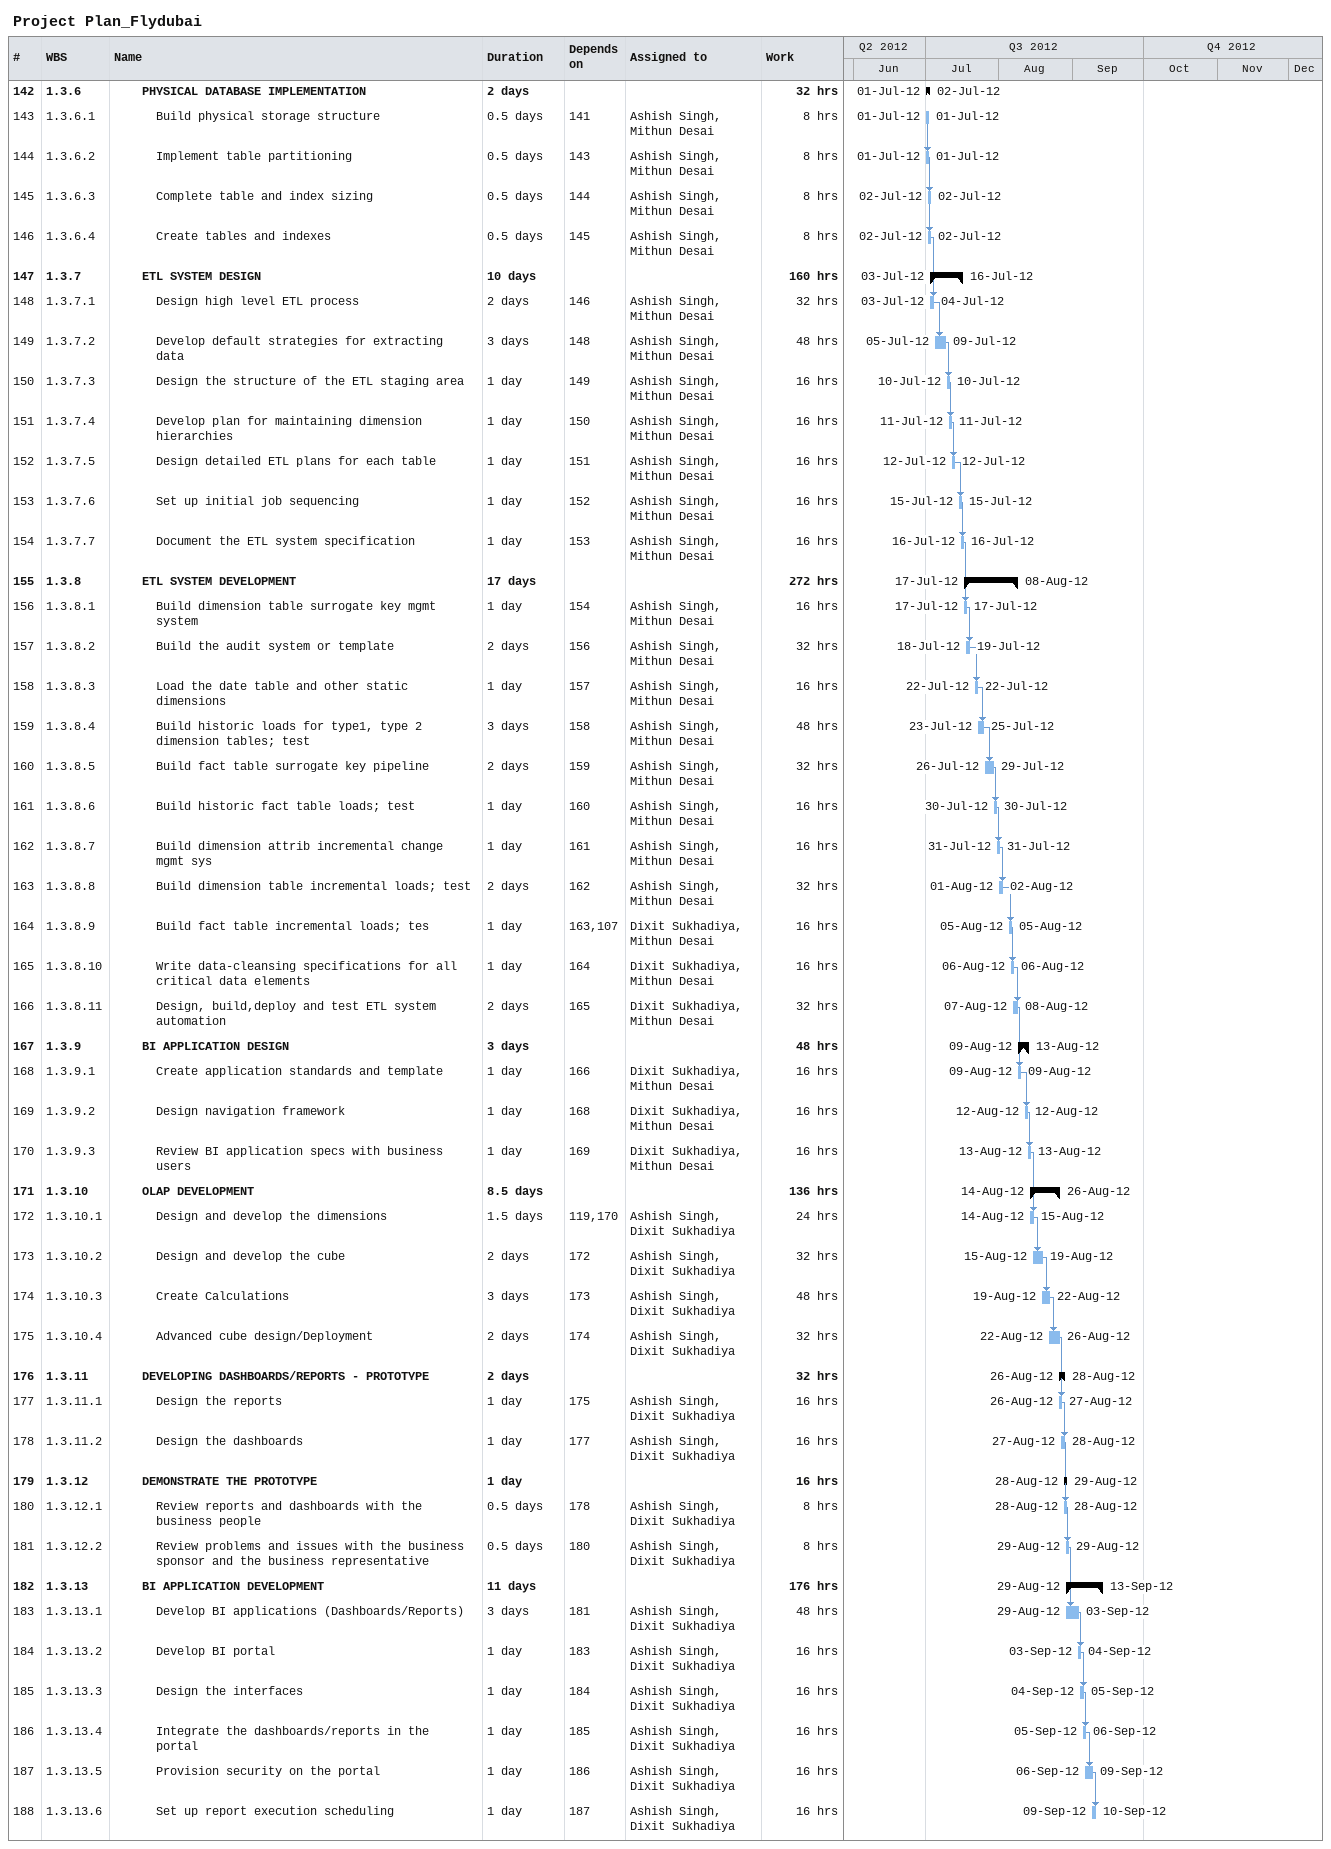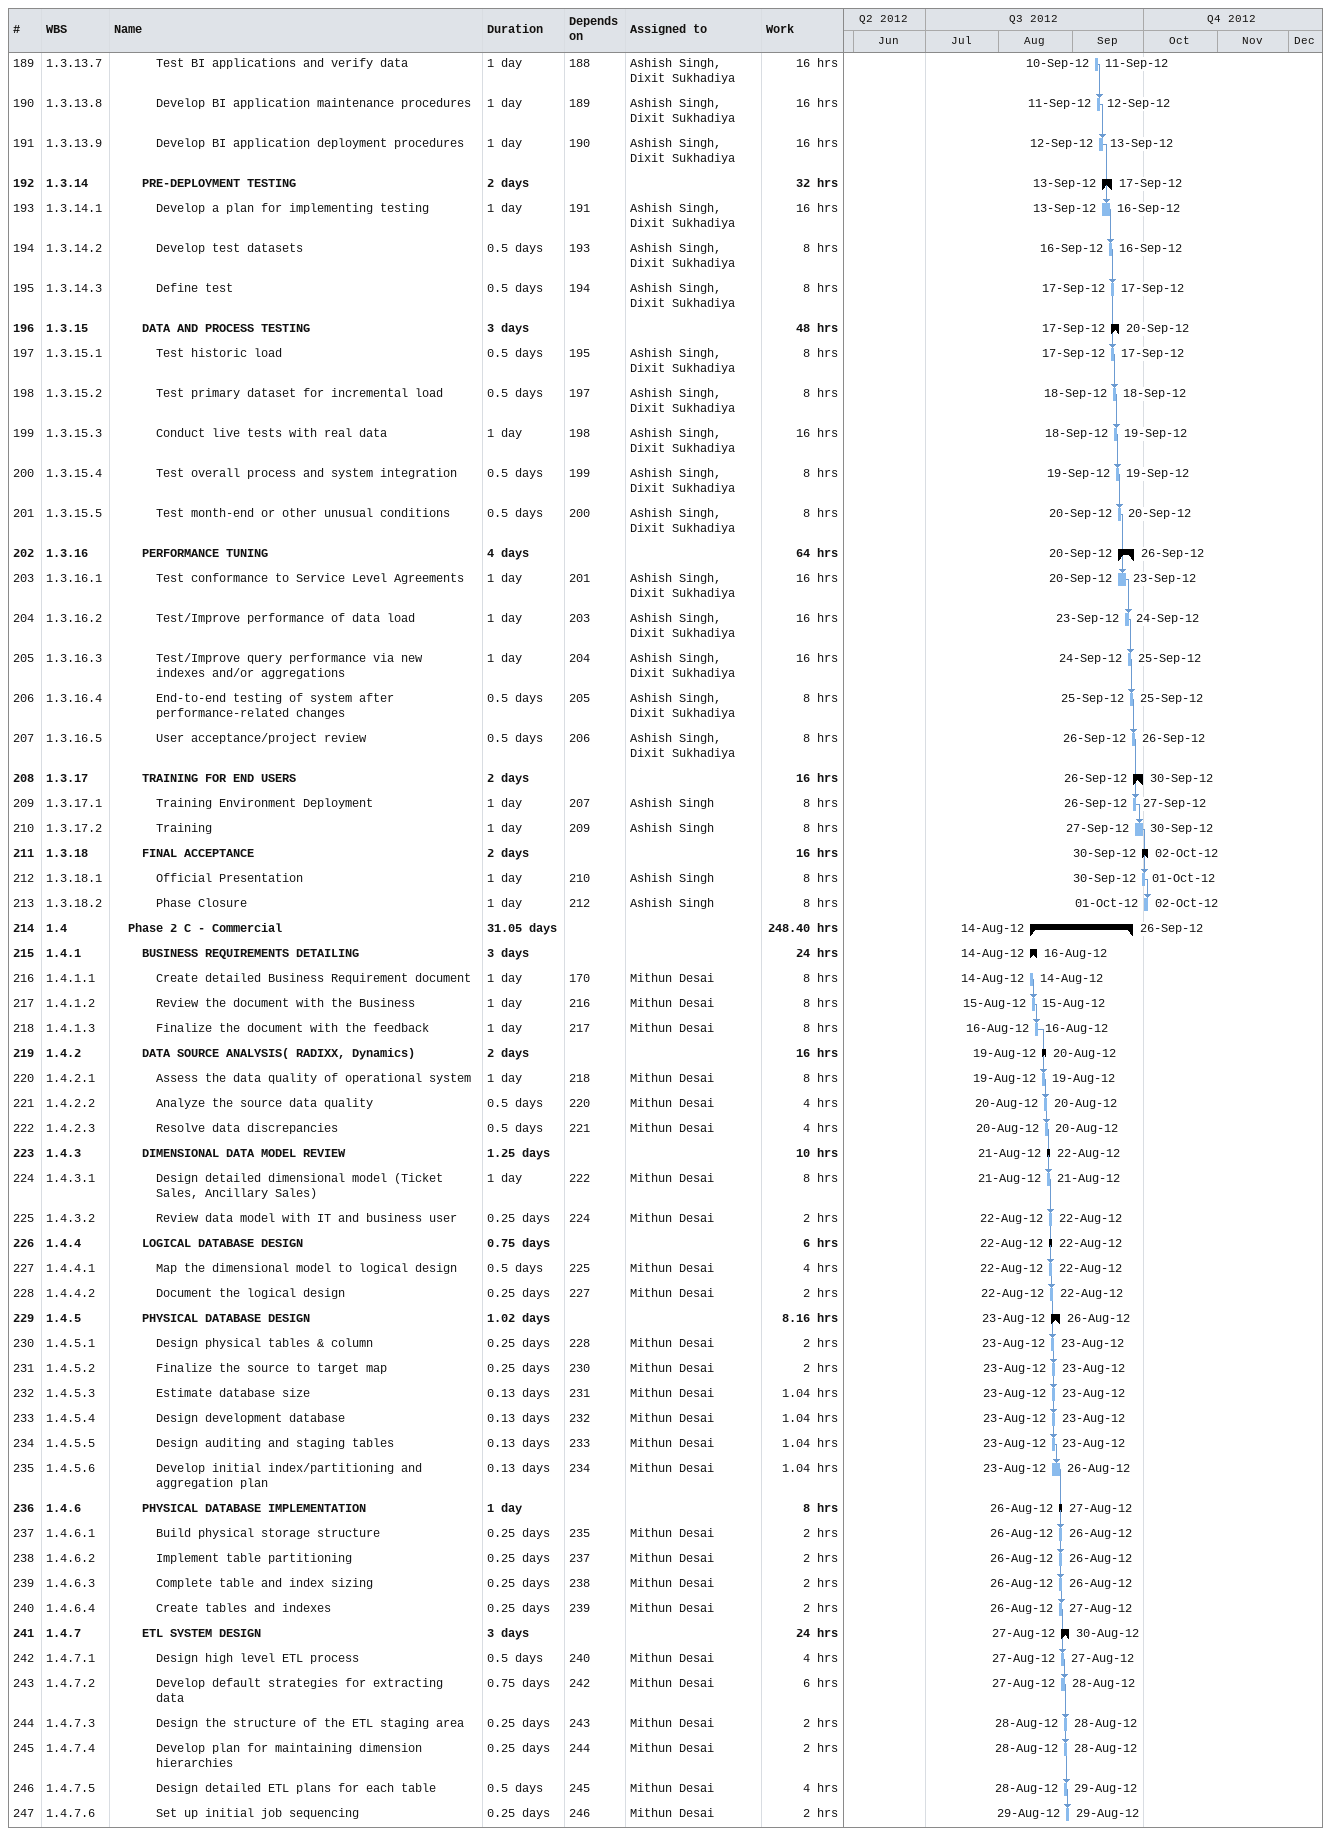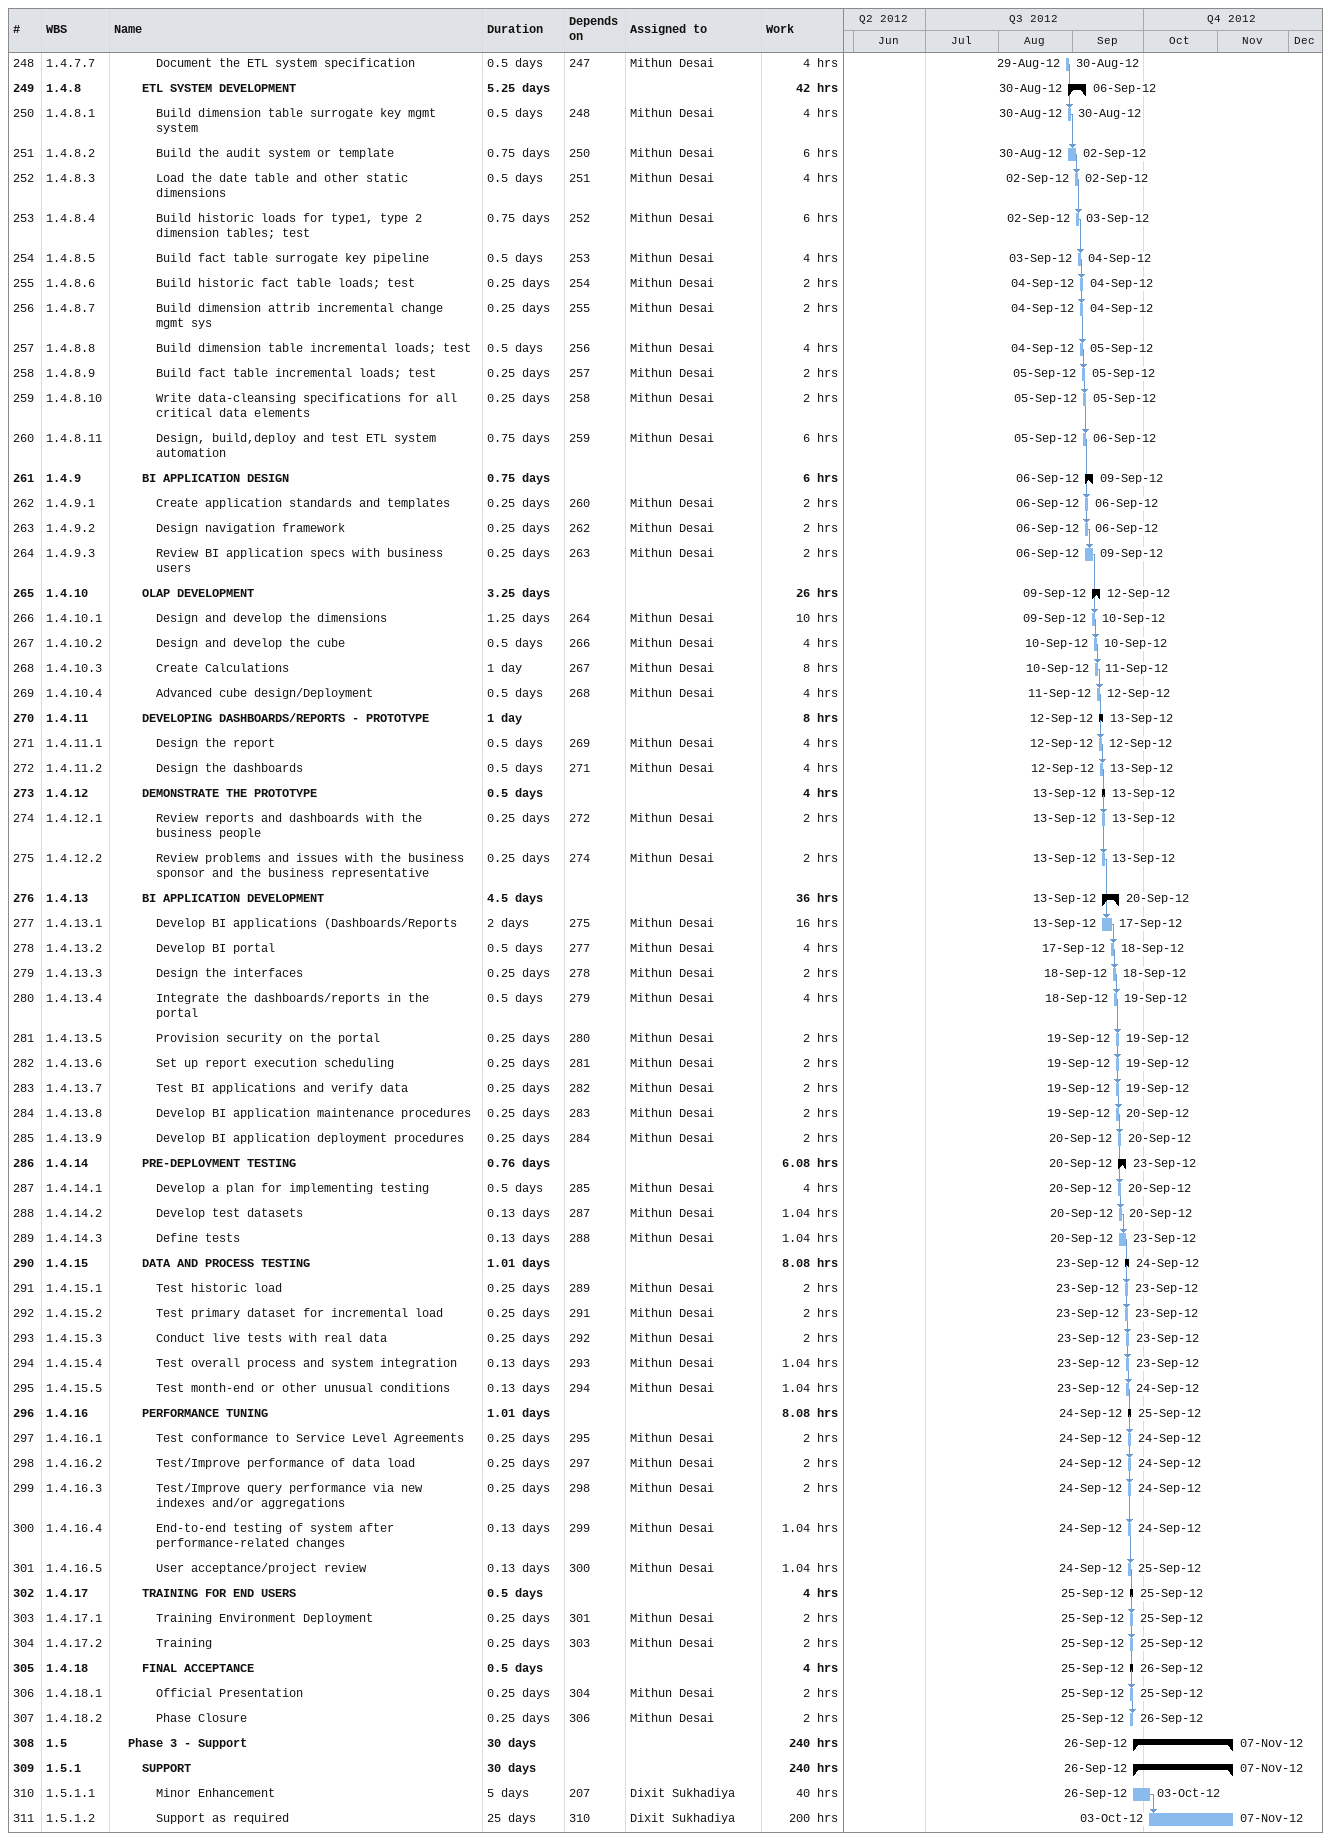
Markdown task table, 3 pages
Project Plan_Flydubai

| ID | WBS | Task | Duration | Start | Finish | Predecessors | Resources | Work (h) |
|---|---|---|---|---|---|---|---|---|
| 142 | 1.3.6 | **PHYSICAL DATABASE IMPLEMENTATION** | 2d | 2012-07-01 | 2012-07-02 |  |  | 32 |
| 143 | 1.3.6.1 | Build physical storage structure | 0.5d | 2012-07-01 | 2012-07-01 | 141 | Ashish Singh, Mithun Desai | 8 |
| 144 | 1.3.6.2 | Implement table partitioning | 0.5d | 2012-07-01 | 2012-07-01 | 143 | Ashish Singh, Mithun Desai | 8 |
| 145 | 1.3.6.3 | Complete table and index sizing | 0.5d | 2012-07-02 | 2012-07-02 | 144 | Ashish Singh, Mithun Desai | 8 |
| 146 | 1.3.6.4 | Create tables and indexes | 0.5d | 2012-07-02 | 2012-07-02 | 145 | Ashish Singh, Mithun Desai | 8 |
| 147 | 1.3.7 | **ETL SYSTEM DESIGN** | 10d | 2012-07-03 | 2012-07-16 |  |  | 160 |
| 148 | 1.3.7.1 | Design high level ETL process | 2d | 2012-07-03 | 2012-07-04 | 146 | Ashish Singh, Mithun Desai | 32 |
| 149 | 1.3.7.2 | Develop default strategies for extracting data | 3d | 2012-07-05 | 2012-07-09 | 148 | Ashish Singh, Mithun Desai | 48 |
| 150 | 1.3.7.3 | Design the structure of the ETL staging area | 1d | 2012-07-10 | 2012-07-10 | 149 | Ashish Singh, Mithun Desai | 16 |
| 151 | 1.3.7.4 | Develop plan for maintaining dimension hierarchies | 1d | 2012-07-11 | 2012-07-11 | 150 | Ashish Singh, Mithun Desai | 16 |
| 152 | 1.3.7.5 | Design detailed ETL plans for each table | 1d | 2012-07-12 | 2012-07-12 | 151 | Ashish Singh, Mithun Desai | 16 |
| 153 | 1.3.7.6 | Set up initial job sequencing | 1d | 2012-07-15 | 2012-07-15 | 152 | Ashish Singh, Mithun Desai | 16 |
| 154 | 1.3.7.7 | Document the ETL system specification | 1d | 2012-07-16 | 2012-07-16 | 153 | Ashish Singh, Mithun Desai | 16 |
| 155 | 1.3.8 | **ETL SYSTEM DEVELOPMENT** | 17d | 2012-07-17 | 2012-08-08 |  |  | 272 |
| 156 | 1.3.8.1 | Build dimension table surrogate key mgmt system | 1d | 2012-07-17 | 2012-07-17 | 154 | Ashish Singh, Mithun Desai | 16 |
| 157 | 1.3.8.2 | Build the audit system or template | 2d | 2012-07-18 | 2012-07-19 | 156 | Ashish Singh, Mithun Desai | 32 |
| 158 | 1.3.8.3 | Load the date table and other static dimensions | 1d | 2012-07-22 | 2012-07-22 | 157 | Ashish Singh, Mithun Desai | 16 |
| 159 | 1.3.8.4 | Build historic loads for type1, type 2 dimension tables; test | 3d | 2012-07-23 | 2012-07-25 | 158 | Ashish Singh, Mithun Desai | 48 |
| 160 | 1.3.8.5 | Build fact table surrogate key pipeline | 2d | 2012-07-26 | 2012-07-29 | 159 | Ashish Singh, Mithun Desai | 32 |
| 161 | 1.3.8.6 | Build historic fact table loads; test | 1d | 2012-07-30 | 2012-07-30 | 160 | Ashish Singh, Mithun Desai | 16 |
| 162 | 1.3.8.7 | Build dimension attrib incremental change mgmt sys | 1d | 2012-07-31 | 2012-07-31 | 161 | Ashish Singh, Mithun Desai | 16 |
| 163 | 1.3.8.8 | Build dimension table incremental loads; test | 2d | 2012-08-01 | 2012-08-02 | 162 | Ashish Singh, Mithun Desai | 32 |
| 164 | 1.3.8.9 | Build fact table incremental loads; tes | 1d | 2012-08-05 | 2012-08-05 | 163, 107 | Dixit Sukhadiya, Mithun Desai | 16 |
| 165 | 1.3.8.10 | Write data-cleansing specifications for all critical data elements | 1d | 2012-08-06 | 2012-08-06 | 164 | Dixit Sukhadiya, Mithun Desai | 16 |
| 166 | 1.3.8.11 | Design, build,deploy and test ETL system automation | 2d | 2012-08-07 | 2012-08-08 | 165 | Dixit Sukhadiya, Mithun Desai | 32 |
| 167 | 1.3.9 | **BI APPLICATION DESIGN** | 3d | 2012-08-09 | 2012-08-13 |  |  | 48 |
| 168 | 1.3.9.1 | Create application standards and template | 1d | 2012-08-09 | 2012-08-09 | 166 | Dixit Sukhadiya, Mithun Desai | 16 |
| 169 | 1.3.9.2 | Design navigation framework | 1d | 2012-08-12 | 2012-08-12 | 168 | Dixit Sukhadiya, Mithun Desai | 16 |
| 170 | 1.3.9.3 | Review BI application specs with business users | 1d | 2012-08-13 | 2012-08-13 | 169 | Dixit Sukhadiya, Mithun Desai | 16 |
| 171 | 1.3.10 | **OLAP DEVELOPMENT** | 8.5d | 2012-08-14 | 2012-08-26 |  |  | 136 |
| 172 | 1.3.10.1 | Design and develop the dimensions | 1.5d | 2012-08-14 | 2012-08-15 | 119, 170 | Ashish Singh, Dixit Sukhadiya | 24 |
| 173 | 1.3.10.2 | Design and develop the cube | 2d | 2012-08-15 | 2012-08-19 | 172 | Ashish Singh, Dixit Sukhadiya | 32 |
| 174 | 1.3.10.3 | Create Calculations | 3d | 2012-08-19 | 2012-08-22 | 173 | Ashish Singh, Dixit Sukhadiya | 48 |
| 175 | 1.3.10.4 | Advanced cube design/Deployment | 2d | 2012-08-22 | 2012-08-26 | 174 | Ashish Singh, Dixit Sukhadiya | 32 |
| 176 | 1.3.11 | **DEVELOPING DASHBOARDS/REPORTS - PROTOTYPE** | 2d | 2012-08-26 | 2012-08-28 |  |  | 32 |
| 177 | 1.3.11.1 | Design the reports | 1d | 2012-08-26 | 2012-08-27 | 175 | Ashish Singh, Dixit Sukhadiya | 16 |
| 178 | 1.3.11.2 | Design the dashboards | 1d | 2012-08-27 | 2012-08-28 | 177 | Ashish Singh, Dixit Sukhadiya | 16 |
| 179 | 1.3.12 | **DEMONSTRATE THE PROTOTYPE** | 1d | 2012-08-28 | 2012-08-29 |  |  | 16 |
| 180 | 1.3.12.1 | Review reports and dashboards with the business people | 0.5d | 2012-08-28 | 2012-08-28 | 178 | Ashish Singh, Dixit Sukhadiya | 8 |
| 181 | 1.3.12.2 | Review problems and issues with the business sponsor and the business representative | 0.5d | 2012-08-29 | 2012-08-29 | 180 | Ashish Singh, Dixit Sukhadiya | 8 |
| 182 | 1.3.13 | **BI APPLICATION DEVELOPMENT** | 11d | 2012-08-29 | 2012-09-13 |  |  | 176 |
| 183 | 1.3.13.1 | Develop BI applications (Dashboards/Reports) | 3d | 2012-08-29 | 2012-09-03 | 181 | Ashish Singh, Dixit Sukhadiya | 48 |
| 184 | 1.3.13.2 | Develop BI portal | 1d | 2012-09-03 | 2012-09-04 | 183 | Ashish Singh, Dixit Sukhadiya | 16 |
| 185 | 1.3.13.3 | Design the interfaces | 1d | 2012-09-04 | 2012-09-05 | 184 | Ashish Singh, Dixit Sukhadiya | 16 |
| 186 | 1.3.13.4 | Integrate the dashboards/reports in the portal | 1d | 2012-09-05 | 2012-09-06 | 185 | Ashish Singh, Dixit Sukhadiya | 16 |
| 187 | 1.3.13.5 | Provision security on the portal | 1d | 2012-09-06 | 2012-09-09 | 186 | Ashish Singh, Dixit Sukhadiya | 16 |
| 188 | 1.3.13.6 | Set up report execution scheduling | 1d | 2012-09-09 | 2012-09-10 | 187 | Ashish Singh, Dixit Sukhadiya | 16 |
| 189 | 1.3.13.7 | Test BI applications and verify data | 1d | 2012-09-10 | 2012-09-11 | 188 | Ashish Singh, Dixit Sukhadiya | 16 |
| 190 | 1.3.13.8 | Develop BI application maintenance procedures | 1d | 2012-09-11 | 2012-09-12 | 189 | Ashish Singh, Dixit Sukhadiya | 16 |
| 191 | 1.3.13.9 | Develop BI application deployment procedures | 1d | 2012-09-12 | 2012-09-13 | 190 | Ashish Singh, Dixit Sukhadiya | 16 |
| 192 | 1.3.14 | **PRE-DEPLOYMENT TESTING** | 2d | 2012-09-13 | 2012-09-17 |  |  | 32 |
| 193 | 1.3.14.1 | Develop a plan for implementing testing | 1d | 2012-09-13 | 2012-09-16 | 191 | Ashish Singh, Dixit Sukhadiya | 16 |
| 194 | 1.3.14.2 | Develop test datasets | 0.5d | 2012-09-16 | 2012-09-16 | 193 | Ashish Singh, Dixit Sukhadiya | 8 |
| 195 | 1.3.14.3 | Define test | 0.5d | 2012-09-17 | 2012-09-17 | 194 | Ashish Singh, Dixit Sukhadiya | 8 |
| 196 | 1.3.15 | **DATA AND PROCESS TESTING** | 3d | 2012-09-17 | 2012-09-20 |  |  | 48 |
| 197 | 1.3.15.1 | Test historic load | 0.5d | 2012-09-17 | 2012-09-17 | 195 | Ashish Singh, Dixit Sukhadiya | 8 |
| 198 | 1.3.15.2 | Test primary dataset for incremental load | 0.5d | 2012-09-18 | 2012-09-18 | 197 | Ashish Singh, Dixit Sukhadiya | 8 |
| 199 | 1.3.15.3 | Conduct live tests with real data | 1d | 2012-09-18 | 2012-09-19 | 198 | Ashish Singh, Dixit Sukhadiya | 16 |
| 200 | 1.3.15.4 | Test overall process and system integration | 0.5d | 2012-09-19 | 2012-09-19 | 199 | Ashish Singh, Dixit Sukhadiya | 8 |
| 201 | 1.3.15.5 | Test month-end or other unusual conditions | 0.5d | 2012-09-20 | 2012-09-20 | 200 | Ashish Singh, Dixit Sukhadiya | 8 |
| 202 | 1.3.16 | **PERFORMANCE TUNING** | 4d | 2012-09-20 | 2012-09-26 |  |  | 64 |
| 203 | 1.3.16.1 | Test conformance to Service Level Agreements | 1d | 2012-09-20 | 2012-09-23 | 201 | Ashish Singh, Dixit Sukhadiya | 16 |
| 204 | 1.3.16.2 | Test/Improve performance of data load | 1d | 2012-09-23 | 2012-09-24 | 203 | Ashish Singh, Dixit Sukhadiya | 16 |
| 205 | 1.3.16.3 | Test/Improve query performance via new indexes and/or aggregations | 1d | 2012-09-24 | 2012-09-25 | 204 | Ashish Singh, Dixit Sukhadiya | 16 |
| 206 | 1.3.16.4 | End-to-end testing of system after performance-related changes | 0.5d | 2012-09-25 | 2012-09-25 | 205 | Ashish Singh, Dixit Sukhadiya | 8 |
| 207 | 1.3.16.5 | User acceptance/project review | 0.5d | 2012-09-26 | 2012-09-26 | 206 | Ashish Singh, Dixit Sukhadiya | 8 |
| 208 | 1.3.17 | **TRAINING FOR END USERS** | 2d | 2012-09-26 | 2012-09-30 |  |  | 16 |
| 209 | 1.3.17.1 | Training Environment Deployment | 1d | 2012-09-26 | 2012-09-27 | 207 | Ashish Singh | 8 |
| 210 | 1.3.17.2 | Training | 1d | 2012-09-27 | 2012-09-30 | 209 | Ashish Singh | 8 |
| 211 | 1.3.18 | **FINAL ACCEPTANCE** | 2d | 2012-09-30 | 2012-10-02 |  |  | 16 |
| 212 | 1.3.18.1 | Official Presentation | 1d | 2012-09-30 | 2012-10-01 | 210 | Ashish Singh | 8 |
| 213 | 1.3.18.2 | Phase Closure | 1d | 2012-10-01 | 2012-10-02 | 212 | Ashish Singh | 8 |
| 214 | 1.4 | **Phase 2 C - Commercial** | 31.05d | 2012-08-14 | 2012-09-26 |  |  | 248.40 |
| 215 | 1.4.1 | **BUSINESS REQUIREMENTS DETAILING** | 3d | 2012-08-14 | 2012-08-16 |  |  | 24 |
| 216 | 1.4.1.1 | Create detailed Business Requirement document | 1d | 2012-08-14 | 2012-08-14 | 170 | Mithun Desai | 8 |
| 217 | 1.4.1.2 | Review the document with the Business | 1d | 2012-08-15 | 2012-08-15 | 216 | Mithun Desai | 8 |
| 218 | 1.4.1.3 | Finalize the document with the feedback | 1d | 2012-08-16 | 2012-08-16 | 217 | Mithun Desai | 8 |
| 219 | 1.4.2 | **DATA SOURCE ANALYSIS( RADIXX, Dynamics)** | 2d | 2012-08-19 | 2012-08-20 |  |  | 16 |
| 220 | 1.4.2.1 | Assess the data quality of operational system | 1d | 2012-08-19 | 2012-08-19 | 218 | Mithun Desai | 8 |
| 221 | 1.4.2.2 | Analyze the source data quality | 0.5d | 2012-08-20 | 2012-08-20 | 220 | Mithun Desai | 4 |
| 222 | 1.4.2.3 | Resolve data discrepancies | 0.5d | 2012-08-20 | 2012-08-20 | 221 | Mithun Desai | 4 |
| 223 | 1.4.3 | **DIMENSIONAL DATA MODEL REVIEW** | 1.25d | 2012-08-21 | 2012-08-22 |  |  | 10 |
| 224 | 1.4.3.1 | Design detailed dimensional model (Ticket Sales, Ancillary Sales) | 1d | 2012-08-21 | 2012-08-21 | 222 | Mithun Desai | 8 |
| 225 | 1.4.3.2 | Review data model with IT and business user | 0.25d | 2012-08-22 | 2012-08-22 | 224 | Mithun Desai | 2 |
| 226 | 1.4.4 | **LOGICAL DATABASE DESIGN** | 0.75d | 2012-08-22 | 2012-08-22 |  |  | 6 |
| 227 | 1.4.4.1 | Map the dimensional model to logical design | 0.5d | 2012-08-22 | 2012-08-22 | 225 | Mithun Desai | 4 |
| 228 | 1.4.4.2 | Document the logical design | 0.25d | 2012-08-22 | 2012-08-22 | 227 | Mithun Desai | 2 |
| 229 | 1.4.5 | **PHYSICAL DATABASE DESIGN** | 1.02d | 2012-08-23 | 2012-08-26 |  |  | 8.16 |
| 230 | 1.4.5.1 | Design physical tables & column | 0.25d | 2012-08-23 | 2012-08-23 | 228 | Mithun Desai | 2 |
| 231 | 1.4.5.2 | Finalize the source to target map | 0.25d | 2012-08-23 | 2012-08-23 | 230 | Mithun Desai | 2 |
| 232 | 1.4.5.3 | Estimate database size | 0.13d | 2012-08-23 | 2012-08-23 | 231 | Mithun Desai | 1.04 |
| 233 | 1.4.5.4 | Design development database | 0.13d | 2012-08-23 | 2012-08-23 | 232 | Mithun Desai | 1.04 |
| 234 | 1.4.5.5 | Design auditing and staging tables | 0.13d | 2012-08-23 | 2012-08-23 | 233 | Mithun Desai | 1.04 |
| 235 | 1.4.5.6 | Develop initial index/partitioning and aggregation plan | 0.13d | 2012-08-23 | 2012-08-26 | 234 | Mithun Desai | 1.04 |
| 236 | 1.4.6 | **PHYSICAL DATABASE IMPLEMENTATION** | 1d | 2012-08-26 | 2012-08-27 |  |  | 8 |
| 237 | 1.4.6.1 | Build physical storage structure | 0.25d | 2012-08-26 | 2012-08-26 | 235 | Mithun Desai | 2 |
| 238 | 1.4.6.2 | Implement table partitioning | 0.25d | 2012-08-26 | 2012-08-26 | 237 | Mithun Desai | 2 |
| 239 | 1.4.6.3 | Complete table and index sizing | 0.25d | 2012-08-26 | 2012-08-26 | 238 | Mithun Desai | 2 |
| 240 | 1.4.6.4 | Create tables and indexes | 0.25d | 2012-08-26 | 2012-08-27 | 239 | Mithun Desai | 2 |
| 241 | 1.4.7 | **ETL SYSTEM DESIGN** | 3d | 2012-08-27 | 2012-08-30 |  |  | 24 |
| 242 | 1.4.7.1 | Design high level ETL process | 0.5d | 2012-08-27 | 2012-08-27 | 240 | Mithun Desai | 4 |
| 243 | 1.4.7.2 | Develop default strategies for extracting data | 0.75d | 2012-08-27 | 2012-08-28 | 242 | Mithun Desai | 6 |
| 244 | 1.4.7.3 | Design the structure of the ETL staging area | 0.25d | 2012-08-28 | 2012-08-28 | 243 | Mithun Desai | 2 |
| 245 | 1.4.7.4 | Develop plan for maintaining dimension hierarchies | 0.25d | 2012-08-28 | 2012-08-28 | 244 | Mithun Desai | 2 |
| 246 | 1.4.7.5 | Design detailed ETL plans for each table | 0.5d | 2012-08-28 | 2012-08-29 | 245 | Mithun Desai | 4 |
| 247 | 1.4.7.6 | Set up initial job sequencing | 0.25d | 2012-08-29 | 2012-08-29 | 246 | Mithun Desai | 2 |
| 248 | 1.4.7.7 | Document the ETL system specification | 0.5d | 2012-08-29 | 2012-08-30 | 247 | Mithun Desai | 4 |
| 249 | 1.4.8 | **ETL SYSTEM DEVELOPMENT** | 5.25d | 2012-08-30 | 2012-09-06 |  |  | 42 |
| 250 | 1.4.8.1 | Build dimension table surrogate key mgmt system | 0.5d | 2012-08-30 | 2012-08-30 | 248 | Mithun Desai | 4 |
| 251 | 1.4.8.2 | Build the audit system or template | 0.75d | 2012-08-30 | 2012-09-02 | 250 | Mithun Desai | 6 |
| 252 | 1.4.8.3 | Load the date table and other static dimensions | 0.5d | 2012-09-02 | 2012-09-02 | 251 | Mithun Desai | 4 |
| 253 | 1.4.8.4 | Build historic loads for type1, type 2 dimension tables; test | 0.75d | 2012-09-02 | 2012-09-03 | 252 | Mithun Desai | 6 |
| 254 | 1.4.8.5 | Build fact table surrogate key pipeline | 0.5d | 2012-09-03 | 2012-09-04 | 253 | Mithun Desai | 4 |
| 255 | 1.4.8.6 | Build historic fact table loads; test | 0.25d | 2012-09-04 | 2012-09-04 | 254 | Mithun Desai | 2 |
| 256 | 1.4.8.7 | Build dimension attrib incremental change mgmt sys | 0.25d | 2012-09-04 | 2012-09-04 | 255 | Mithun Desai | 2 |
| 257 | 1.4.8.8 | Build dimension table incremental loads; test | 0.5d | 2012-09-04 | 2012-09-05 | 256 | Mithun Desai | 4 |
| 258 | 1.4.8.9 | Build fact table incremental loads; test | 0.25d | 2012-09-05 | 2012-09-05 | 257 | Mithun Desai | 2 |
| 259 | 1.4.8.10 | Write data-cleansing specifications for all critical data elements | 0.25d | 2012-09-05 | 2012-09-05 | 258 | Mithun Desai | 2 |
| 260 | 1.4.8.11 | Design, build,deploy and test ETL system automation | 0.75d | 2012-09-05 | 2012-09-06 | 259 | Mithun Desai | 6 |
| 261 | 1.4.9 | **BI APPLICATION DESIGN** | 0.75d | 2012-09-06 | 2012-09-09 |  |  | 6 |
| 262 | 1.4.9.1 | Create application standards and templates | 0.25d | 2012-09-06 | 2012-09-06 | 260 | Mithun Desai | 2 |
| 263 | 1.4.9.2 | Design navigation framework | 0.25d | 2012-09-06 | 2012-09-06 | 262 | Mithun Desai | 2 |
| 264 | 1.4.9.3 | Review BI application specs with business users | 0.25d | 2012-09-06 | 2012-09-09 | 263 | Mithun Desai | 2 |
| 265 | 1.4.10 | **OLAP DEVELOPMENT** | 3.25d | 2012-09-09 | 2012-09-12 |  |  | 26 |
| 266 | 1.4.10.1 | Design and develop the dimensions | 1.25d | 2012-09-09 | 2012-09-10 | 264 | Mithun Desai | 10 |
| 267 | 1.4.10.2 | Design and develop the cube | 0.5d | 2012-09-10 | 2012-09-10 | 266 | Mithun Desai | 4 |
| 268 | 1.4.10.3 | Create Calculations | 1d | 2012-09-10 | 2012-09-11 | 267 | Mithun Desai | 8 |
| 269 | 1.4.10.4 | Advanced cube design/Deployment | 0.5d | 2012-09-11 | 2012-09-12 | 268 | Mithun Desai | 4 |
| 270 | 1.4.11 | **DEVELOPING DASHBOARDS/REPORTS - PROTOTYPE** | 1d | 2012-09-12 | 2012-09-13 |  |  | 8 |
| 271 | 1.4.11.1 | Design the report | 0.5d | 2012-09-12 | 2012-09-12 | 269 | Mithun Desai | 4 |
| 272 | 1.4.11.2 | Design the dashboards | 0.5d | 2012-09-12 | 2012-09-13 | 271 | Mithun Desai | 4 |
| 273 | 1.4.12 | **DEMONSTRATE THE PROTOTYPE** | 0.5d | 2012-09-13 | 2012-09-13 |  |  | 4 |
| 274 | 1.4.12.1 | Review reports and dashboards with the business people | 0.25d | 2012-09-13 | 2012-09-13 | 272 | Mithun Desai | 2 |
| 275 | 1.4.12.2 | Review problems and issues with the business sponsor and the business representative | 0.25d | 2012-09-13 | 2012-09-13 | 274 | Mithun Desai | 2 |
| 276 | 1.4.13 | **BI APPLICATION DEVELOPMENT** | 4.5d | 2012-09-13 | 2012-09-20 |  |  | 36 |
| 277 | 1.4.13.1 | Develop BI applications (Dashboards/Reports | 2d | 2012-09-13 | 2012-09-17 | 275 | Mithun Desai | 16 |
| 278 | 1.4.13.2 | Develop BI portal | 0.5d | 2012-09-17 | 2012-09-18 | 277 | Mithun Desai | 4 |
| 279 | 1.4.13.3 | Design the interfaces | 0.25d | 2012-09-18 | 2012-09-18 | 278 | Mithun Desai | 2 |
| 280 | 1.4.13.4 | Integrate the dashboards/reports in the portal | 0.5d | 2012-09-18 | 2012-09-19 | 279 | Mithun Desai | 4 |
| 281 | 1.4.13.5 | Provision security on the portal | 0.25d | 2012-09-19 | 2012-09-19 | 280 | Mithun Desai | 2 |
| 282 | 1.4.13.6 | Set up report execution scheduling | 0.25d | 2012-09-19 | 2012-09-19 | 281 | Mithun Desai | 2 |
| 283 | 1.4.13.7 | Test BI applications and verify data | 0.25d | 2012-09-19 | 2012-09-19 | 282 | Mithun Desai | 2 |
| 284 | 1.4.13.8 | Develop BI application maintenance procedures | 0.25d | 2012-09-19 | 2012-09-20 | 283 | Mithun Desai | 2 |
| 285 | 1.4.13.9 | Develop BI application deployment procedures | 0.25d | 2012-09-20 | 2012-09-20 | 284 | Mithun Desai | 2 |
| 286 | 1.4.14 | **PRE-DEPLOYMENT TESTING** | 0.76d | 2012-09-20 | 2012-09-23 |  |  | 6.08 |
| 287 | 1.4.14.1 | Develop a plan for implementing testing | 0.5d | 2012-09-20 | 2012-09-20 | 285 | Mithun Desai | 4 |
| 288 | 1.4.14.2 | Develop test datasets | 0.13d | 2012-09-20 | 2012-09-20 | 287 | Mithun Desai | 1.04 |
| 289 | 1.4.14.3 | Define tests | 0.13d | 2012-09-20 | 2012-09-23 | 288 | Mithun Desai | 1.04 |
| 290 | 1.4.15 | **DATA AND PROCESS TESTING** | 1.01d | 2012-09-23 | 2012-09-24 |  |  | 8.08 |
| 291 | 1.4.15.1 | Test historic load | 0.25d | 2012-09-23 | 2012-09-23 | 289 | Mithun Desai | 2 |
| 292 | 1.4.15.2 | Test primary dataset for incremental load | 0.25d | 2012-09-23 | 2012-09-23 | 291 | Mithun Desai | 2 |
| 293 | 1.4.15.3 | Conduct live tests with real data | 0.25d | 2012-09-23 | 2012-09-23 | 292 | Mithun Desai | 2 |
| 294 | 1.4.15.4 | Test overall process and system integration | 0.13d | 2012-09-23 | 2012-09-23 | 293 | Mithun Desai | 1.04 |
| 295 | 1.4.15.5 | Test month-end or other unusual conditions | 0.13d | 2012-09-23 | 2012-09-24 | 294 | Mithun Desai | 1.04 |
| 296 | 1.4.16 | **PERFORMANCE TUNING** | 1.01d | 2012-09-24 | 2012-09-25 |  |  | 8.08 |
| 297 | 1.4.16.1 | Test conformance to Service Level Agreements | 0.25d | 2012-09-24 | 2012-09-24 | 295 | Mithun Desai | 2 |
| 298 | 1.4.16.2 | Test/Improve performance of data load | 0.25d | 2012-09-24 | 2012-09-24 | 297 | Mithun Desai | 2 |
| 299 | 1.4.16.3 | Test/Improve query performance via new indexes and/or aggregations | 0.25d | 2012-09-24 | 2012-09-24 | 298 | Mithun Desai | 2 |
| 300 | 1.4.16.4 | End-to-end testing of system after performance-related changes | 0.13d | 2012-09-24 | 2012-09-24 | 299 | Mithun Desai | 1.04 |
| 301 | 1.4.16.5 | User acceptance/project review | 0.13d | 2012-09-24 | 2012-09-25 | 300 | Mithun Desai | 1.04 |
| 302 | 1.4.17 | **TRAINING FOR END USERS** | 0.5d | 2012-09-25 | 2012-09-25 |  |  | 4 |
| 303 | 1.4.17.1 | Training Environment Deployment | 0.25d | 2012-09-25 | 2012-09-25 | 301 | Mithun Desai | 2 |
| 304 | 1.4.17.2 | Training | 0.25d | 2012-09-25 | 2012-09-25 | 303 | Mithun Desai | 2 |
| 305 | 1.4.18 | **FINAL ACCEPTANCE** | 0.5d | 2012-09-25 | 2012-09-26 |  |  | 4 |
| 306 | 1.4.18.1 | Official Presentation | 0.25d | 2012-09-25 | 2012-09-25 | 304 | Mithun Desai | 2 |
| 307 | 1.4.18.2 | Phase Closure | 0.25d | 2012-09-25 | 2012-09-26 | 306 | Mithun Desai | 2 |
| 308 | 1.5 | **Phase 3 - Support** | 30d | 2012-09-26 | 2012-11-07 |  |  | 240 |
| 309 | 1.5.1 | **SUPPORT** | 30d | 2012-09-26 | 2012-11-07 |  |  | 240 |
| 310 | 1.5.1.1 | Minor Enhancement | 5d | 2012-09-26 | 2012-10-03 | 207 | Dixit Sukhadiya | 40 |
| 311 | 1.5.1.2 | Support as required | 25d | 2012-10-03 | 2012-11-07 | 310 | Dixit Sukhadiya | 200 |
